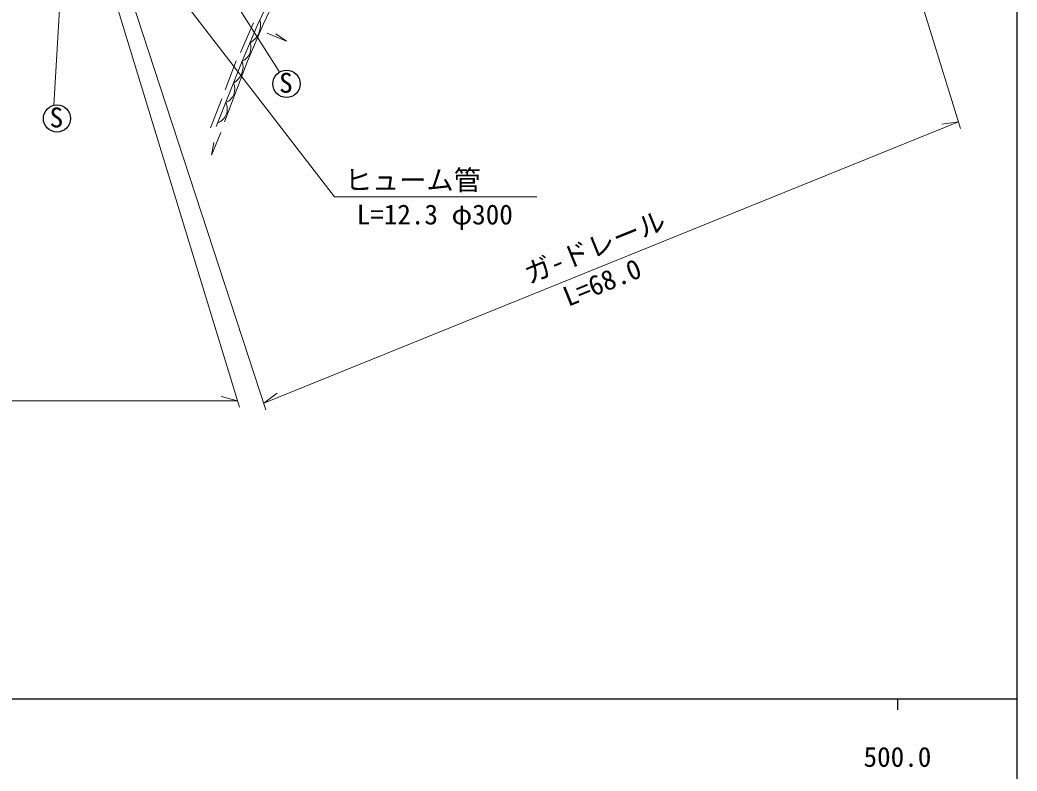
# Model space of a CAD drawing. Units: millimetres, scale not verified. Extents: x 40000 to 680000, y 20000 to 380000.
# Drawn here: x 487313 to 579000, y 198357 to 267442 of the extents above; entities that cross this region are included whole.
import ezdxf
from ezdxf.enums import TextEntityAlignment as Align

# ---------------------------------------------------------------- set-up
doc = ezdxf.new("R2010")
doc.units = ezdxf.units.MM
doc.header["$LTSCALE"] = 1000
for name, color, linetype, lineweight in [('M-BGD', 7, 'Continuous', 13), ('M-STR-HTXT', 7, 'Continuous', 13), ('M-TTL-BAND', 7, 'Continuous', 25)]:
    doc.layers.add(name, color=color, linetype=linetype, lineweight=lineweight)
doc.styles.add('ＭＳ ゴシック', font='')
doc.styles.get('ＭＳ ゴシック').set_extended_font_data('MS Gothic')

msp = doc.modelspace()

# ---------------------------------------------------------------- linework, layer by layer
at = {"layer": 'M-BGD'}
for p, q in [((511144, 262692), (501036, 278641)), ((490423, 259594), (491345, 275015)), ((508784, 267178), (507581, 264444)), ((507187, 263683), (506170, 261028)), ((505880, 260196), (504824, 257533))]:
    msp.add_line(p, q, dxfattribs=at)
for points in [[(516091, 281893), (515187, 279356), (514290, 277210), (513435, 275220), (512054, 272843), (511108, 271098), (509201, 267067), (507757, 263660), (505366, 257632)], [(516541, 282108), (515448, 278921), (514145, 275514), (512476, 272612), (511504, 270902), (509691, 267013), (508252, 263663), (506128, 258069)], [(510045, 266213), (511811, 265498), (510830, 266171)], [(505777, 257079), (504926, 254995), (505132, 256182)]]:
    msp.add_lwpolyline(points, dxfattribs=at)
at = {"layer": 'M-BGD', "lineweight": 25}
for centre in [(511822, 261565), (490719, 258380)]:
    msp.add_circle(centre, 1250, dxfattribs=at)
at = {"layer": 'M-BGD'}
for centre, radius, start, end in [((507603, 266969), 1837, 298.27334, 14.93167), ((507208, 264890), 1347, 294.0442, 20.0147), ((506054, 263163), 1774, 300.46035, 16.28185), ((505736, 261078), 1338, 292.18792, 24.55428), ((505036, 259236), 1347, 290.19627, 26.54593)]:
    msp.add_arc(centre, radius, start, end, dxfattribs=at)
at = {"layer": 'M-STR-HTXT'}
for p, q in [((558831, 305845), (573803, 257466)), ((516223, 251173), (495324, 278286)), ((495401, 271406), (507504, 231812)), ((496833, 271592), (509926, 231596)), ((509728, 232201), (573615, 258075)), ((573615, 258075), (572084, 257859)), ((516223, 251173), (534832, 251173)), ((509728, 232201), (510977, 233112)), ((435270, 232422), (507318, 232422)), ((507318, 232422), (505818, 232797))]:
    msp.add_line(p, q, dxfattribs=at)
at = {"layer": 'M-TTL-BAND'}
for p, q in [((579000, 20000), (579000, 370000)), ((40000, 205000), (579000, 205000)), ((568000, 205000), (568000, 204000))]:
    msp.add_line(p, q, dxfattribs=at)

# ---------------------------------------------------------------- texts
at = {"layer": 'M-BGD', "style": 'ＭＳ ゴシック'}
for p in [(511144, 260192), (490041, 257006)]:
    msp.add_text('S', height=1833, dxfattribs=at).set_placement(p, align=Align.BOTTOM_LEFT)
at = {"layer": 'M-STR-HTXT', "style": 'ＭＳ ゴシック'}
for s, p in [('ヒューム管', (517191, 251250)), ('L=12.3 φ300', (518272, 248083))]:
    msp.add_text(s, height=1833, dxfattribs=at).set_placement(p, align=Align.BOTTOM_LEFT)
for s, p in [('ガ-ドレール', (534339, 242628)), ('L=68.0', (537925, 240537))]:
    msp.add_text(s, height=1833, rotation=22.047, dxfattribs=at).set_placement(p, align=Align.BOTTOM_LEFT)
at = {"layer": 'M-TTL-BAND', "style": 'ＭＳ ゴシック'}
msp.add_text('500.0', height=1833, dxfattribs=at).set_placement((568000, 198195), align=Align.BOTTOM_CENTER)

doc.saveas('drawing.dxf')
